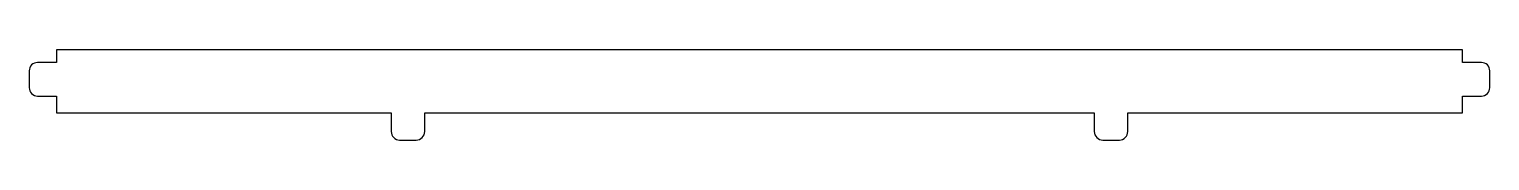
# Model space of a CAD drawing. Header units: millimetres. Extents: x -7 to 342, y -6 to 15.
import ezdxf

# ---------------------------------------------------------------- set-up
doc = ezdxf.new("R2010")
doc.units = ezdxf.units.MM

msp = doc.modelspace()

# ---------------------------------------------------------------- linework, layer by layer
msp.add_lwpolyline([(0, 0), (80, 0), (80, -4.5, 0.414214), (82, -6.5), (86, -6.5, 0.414214), (88, -4.5), (88, 0), (248, 0), (248, -4.5, 0.414214), (250, -6.5), (254, -6.5, 0.414214), (256, -4.5), (256, 0), (336, 0), (336, 4), (340.5, 4, 0.414214), (342.5, 6), (342.5, 10, 0.414214), (340.5, 12), (336, 12), (336, 15), (0, 15), (0, 12), (-4.5, 12, 0.414214), (-6.5, 10), (-6.5, 6, 0.414214), (-4.5, 4), (0, 4)], format="xyb", close=True)

doc.saveas('drawing.dxf')
